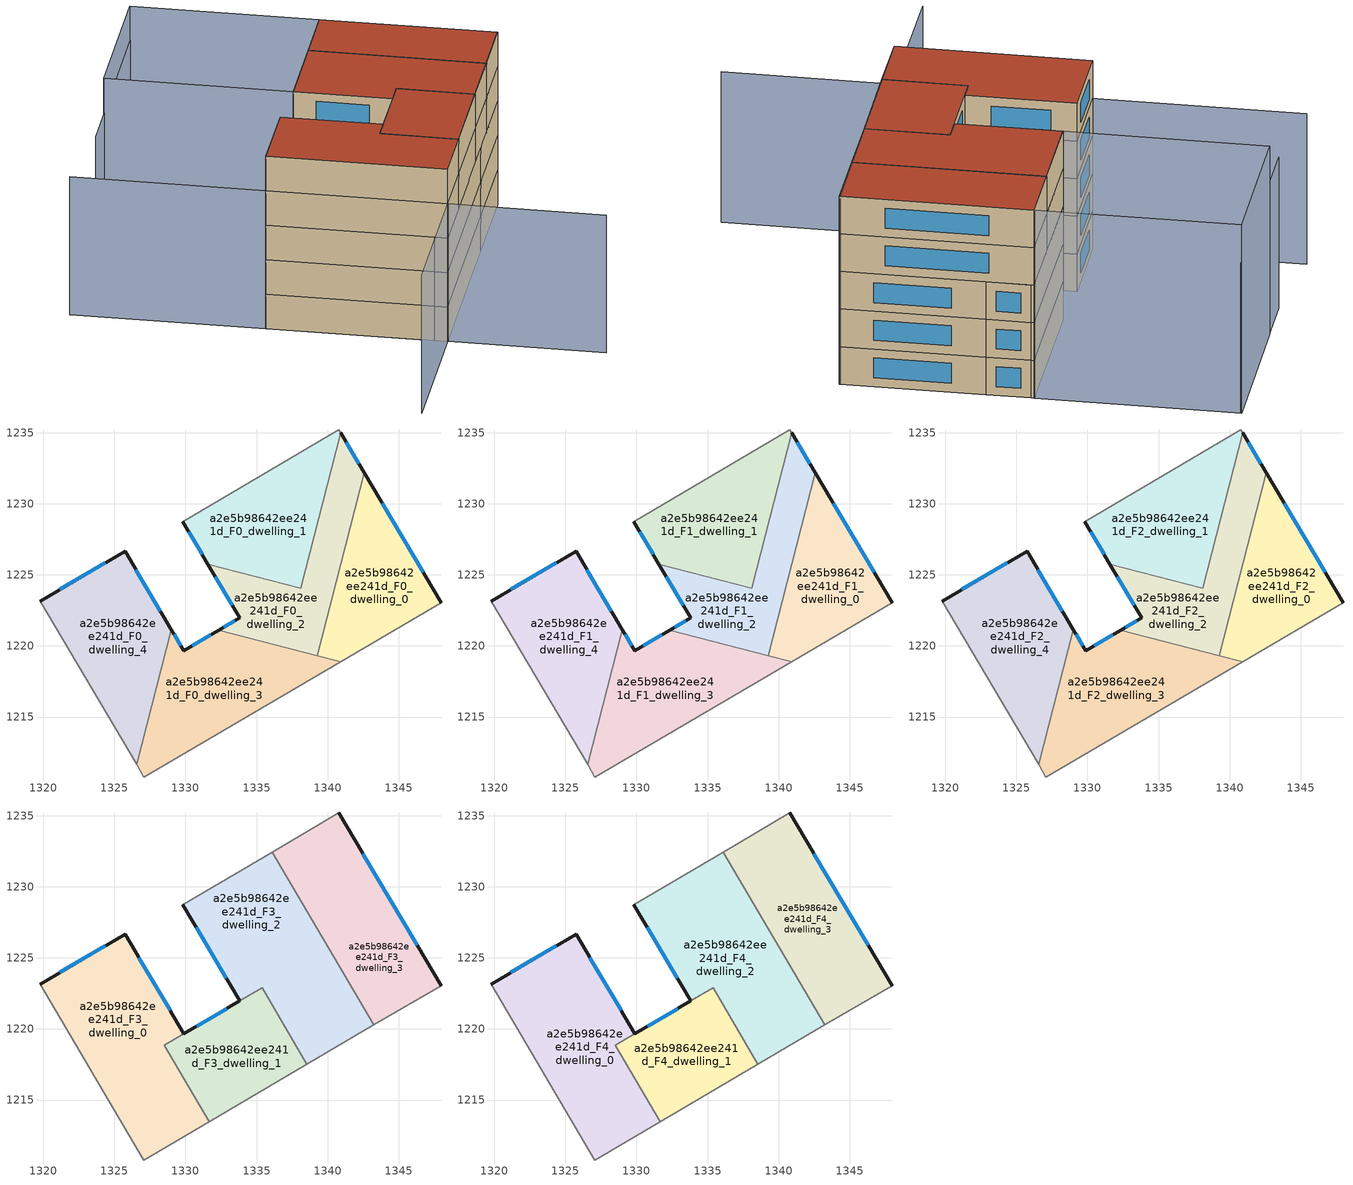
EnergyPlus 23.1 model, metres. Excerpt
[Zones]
a2e5b98642ee241d_F0_dwelling_0
 floor ground (EU_floor_Construction): 1342.59,1232.16 1347.97,1223.05 1340.91,1218.91 1339.27,1219.33 z0
 wall outside (EU_wall_Construction): 1347.97,1223.05 1342.59,1232.16 z0:3
 wall adiabatic (EU_wall_Construction): 1340.91,1218.91 1347.97,1223.05 z0:3
 wall to a2e5b98642ee241d_F0_dwelling_2 (EU_wall_Construction): 1342.59,1232.16 1339.27,1219.33 z0:3
 wall to a2e5b98642ee241d_F0_dwelling_3 (EU_wall_Construction): 1339.27,1219.33 1340.91,1218.91 z0:3
 window (EU_Window_Construction): 1346.71,1225.19 1343.85,1230.02 z0.7:2.3
a2e5b98642ee241d_F0_dwelling_1
 floor ground (EU_floor_Construction): 1340.8,1235.19 1340.92,1234.98 1338.1,1224.07 1331.59,1225.75 1329.82,1228.73 z0
 wall outside (EU_wall_Construction): 1329.82,1228.73 1331.59,1225.75 z0:3
 wall adiabatic (EU_wall_Construction): 1340.92,1234.98 1340.8,1235.19 1329.82,1228.73 z0:3
 wall to a2e5b98642ee241d_F0_dwelling_2 (EU_wall_Construction): 1331.59,1225.75 1338.1,1224.07 1340.92,1234.98 z0:3
 window (EU_Window_Construction): 1330.24,1228.03 1331.17,1226.45 z0.7:2.3
a2e5b98642ee241d_F0_dwelling_2
 floor ground (EU_floor_Construction): 1340.92,1234.98 1342.59,1232.16 1339.27,1219.33 1332.35,1221.11 1333.82,1221.97 1331.59,1225.75 1338.1,1224.07 z0
 wall outside (EU_wall_Construction): 1342.59,1232.16 1340.92,1234.98 / 1331.59,1225.75 1333.82,1221.97 1332.35,1221.11 z0:3
 wall to a2e5b98642ee241d_F0_dwelling_3 (EU_wall_Construction): 1332.35,1221.11 1339.27,1219.33 z0:3
 window (EU_Window_Construction): 1342.19,1232.83 1341.31,1234.32 / 1333.47,1221.77 1332.7,1221.31 / 1332.11,1224.86 1333.29,1222.86 z0.7:2.3
a2e5b98642ee241d_F0_dwelling_3
 floor ground (EU_floor_Construction): 1340.91,1218.91 1327.09,1210.79 1326.56,1211.67 1329.01,1221.16 1329.89,1219.67 1332.35,1221.11 z0
 wall outside (EU_wall_Construction): 1332.35,1221.11 1329.89,1219.67 1329.01,1221.16 z0:3
 wall adiabatic (EU_wall_Construction): 1326.56,1211.67 1327.09,1210.79 1340.91,1218.91 z0:3
 wall to a2e5b98642ee241d_F0_dwelling_4 (EU_wall_Construction): 1329.01,1221.16 1326.56,1211.67 z0:3
 window (EU_Window_Construction): 1329.69,1220.02 1329.22,1220.81 / 1331.78,1220.77 1330.47,1220.01 z0.7:2.3
a2e5b98642ee241d_F0_dwelling_4
 floor ground (EU_floor_Construction): 1325.76,1226.67 1329.01,1221.16 1326.56,1211.67 1319.78,1223.14 z0
 wall outside (EU_wall_Construction): 1329.01,1221.16 1325.76,1226.67 1319.78,1223.14 z0:3
 wall adiabatic (EU_wall_Construction): 1319.78,1223.14 1326.56,1211.67 z0:3
 window (EU_Window_Construction): 1328.25,1222.45 1326.52,1225.37 / 1324.35,1225.84 1321.18,1223.97 z0.7:2.3
a2e5b98642ee241d_F1_dwelling_0
 floor to a2e5b98642ee241d_F0_dwelling_0 (EU_floor_Construction): 1342.59,1232.16 1347.97,1223.05 1340.91,1218.91 1339.27,1219.33 z3
 wall outside (EU_wall_Construction): 1347.97,1223.05 1342.59,1232.16 z3:6
 wall adiabatic (EU_wall_Construction): 1340.91,1218.91 1347.97,1223.05 z3:6
 wall to a2e5b98642ee241d_F1_dwelling_2 (EU_wall_Construction): 1342.59,1232.16 1339.27,1219.33 z3:6
 wall to a2e5b98642ee241d_F1_dwelling_3 (EU_wall_Construction): 1339.27,1219.33 1340.91,1218.91 z3:6
 window (EU_Window_Construction): 1346.71,1225.19 1343.85,1230.02 z3.7:5.3
a2e5b98642ee241d_F1_dwelling_1
 floor to a2e5b98642ee241d_F0_dwelling_1 (EU_floor_Construction): 1340.8,1235.19 1340.92,1234.98 1338.1,1224.07 1331.59,1225.75 1329.82,1228.73 z3
 wall outside (EU_wall_Construction): 1329.82,1228.73 1331.59,1225.75 z3:6
 wall adiabatic (EU_wall_Construction): 1340.92,1234.98 1340.8,1235.19 1329.82,1228.73 z3:6
 wall to a2e5b98642ee241d_F1_dwelling_2 (EU_wall_Construction): 1331.59,1225.75 1338.1,1224.07 1340.92,1234.98 z3:6
 window (EU_Window_Construction): 1330.24,1228.03 1331.17,1226.45 z3.7:5.3
a2e5b98642ee241d_F1_dwelling_2
 floor to a2e5b98642ee241d_F0_dwelling_2 (EU_floor_Construction): 1340.92,1234.98 1342.59,1232.16 1339.27,1219.33 1332.35,1221.11 1333.82,1221.97 1331.59,1225.75 1338.1,1224.07 z3
 wall outside (EU_wall_Construction): 1342.59,1232.16 1340.92,1234.98 / 1331.59,1225.75 1333.82,1221.97 1332.35,1221.11 z3:6
 wall to a2e5b98642ee241d_F1_dwelling_3 (EU_wall_Construction): 1332.35,1221.11 1339.27,1219.33 z3:6
 window (EU_Window_Construction): 1342.19,1232.83 1341.31,1234.32 / 1333.47,1221.77 1332.7,1221.31 / 1332.11,1224.86 1333.29,1222.86 z3.7:5.3
a2e5b98642ee241d_F1_dwelling_3
 floor to a2e5b98642ee241d_F0_dwelling_3 (EU_floor_Construction): 1340.91,1218.91 1327.09,1210.79 1326.56,1211.67 1329.01,1221.16 1329.89,1219.67 1332.35,1221.11 z3
 wall outside (EU_wall_Construction): 1332.35,1221.11 1329.89,1219.67 1329.01,1221.16 z3:6
 wall adiabatic (EU_wall_Construction): 1326.56,1211.67 1327.09,1210.79 1340.91,1218.91 z3:6
 wall to a2e5b98642ee241d_F1_dwelling_4 (EU_wall_Construction): 1329.01,1221.16 1326.56,1211.67 z3:6
 window (EU_Window_Construction): 1329.69,1220.02 1329.22,1220.81 / 1331.78,1220.77 1330.47,1220.01 z3.7:5.3
a2e5b98642ee241d_F1_dwelling_4
 floor to a2e5b98642ee241d_F0_dwelling_4 (EU_floor_Construction): 1325.76,1226.67 1329.01,1221.16 1326.56,1211.67 1319.78,1223.14 z3
 wall outside (EU_wall_Construction): 1329.01,1221.16 1325.76,1226.67 1319.78,1223.14 z3:6
 wall adiabatic (EU_wall_Construction): 1319.78,1223.14 1326.56,1211.67 z3:6
 window (EU_Window_Construction): 1328.25,1222.45 1326.52,1225.37 / 1324.35,1225.84 1321.18,1223.97 z3.7:5.3
a2e5b98642ee241d_F2_dwelling_0
 floor to a2e5b98642ee241d_F1_dwelling_0 (EU_floor_Construction): 1342.59,1232.16 1347.97,1223.05 1340.91,1218.91 1339.27,1219.33 z6
 wall outside (EU_wall_Construction): 1347.97,1223.05 1342.59,1232.16 z6:9
 wall adiabatic (EU_wall_Construction): 1340.91,1218.91 1347.97,1223.05 z6:9
 wall to a2e5b98642ee241d_F2_dwelling_2 (EU_wall_Construction): 1342.59,1232.16 1339.27,1219.33 z6:9
 wall to a2e5b98642ee241d_F2_dwelling_3 (EU_wall_Construction): 1339.27,1219.33 1340.91,1218.91 z6:9
 window (EU_Window_Construction): 1346.71,1225.19 1343.85,1230.02 z6.7:8.3
a2e5b98642ee241d_F2_dwelling_1
 floor to a2e5b98642ee241d_F1_dwelling_1 (EU_floor_Construction): 1340.8,1235.19 1340.92,1234.98 1338.1,1224.07 1331.59,1225.75 1329.82,1228.73 z6
 wall outside (EU_wall_Construction): 1329.82,1228.73 1331.59,1225.75 z6:9
 wall adiabatic (EU_wall_Construction): 1340.92,1234.98 1340.8,1235.19 1329.82,1228.73 z6:9
 wall to a2e5b98642ee241d_F2_dwelling_2 (EU_wall_Construction): 1331.59,1225.75 1338.1,1224.07 1340.92,1234.98 z6:9
 window (EU_Window_Construction): 1330.24,1228.03 1331.17,1226.45 z6.7:8.3
a2e5b98642ee241d_F2_dwelling_2
 floor to a2e5b98642ee241d_F1_dwelling_2 (EU_floor_Construction): 1340.92,1234.98 1342.59,1232.16 1339.27,1219.33 1332.35,1221.11 1333.82,1221.97 1331.59,1225.75 1338.1,1224.07 z6
 wall outside (EU_wall_Construction): 1342.59,1232.16 1340.92,1234.98 / 1331.59,1225.75 1333.82,1221.97 1332.35,1221.11 z6:9
 wall to a2e5b98642ee241d_F2_dwelling_3 (EU_wall_Construction): 1332.35,1221.11 1339.27,1219.33 z6:9
 window (EU_Window_Construction): 1342.19,1232.83 1341.31,1234.32 / 1333.47,1221.77 1332.7,1221.31 / 1332.11,1224.86 1333.29,1222.86 z6.7:8.3
a2e5b98642ee241d_F2_dwelling_3
 floor to a2e5b98642ee241d_F1_dwelling_3 (EU_floor_Construction): 1340.91,1218.91 1327.09,1210.79 1326.56,1211.67 1329.01,1221.16 1329.89,1219.67 1332.35,1221.11 z6
 wall outside (EU_wall_Construction): 1332.35,1221.11 1329.89,1219.67 1329.01,1221.16 z6:9
 wall adiabatic (EU_wall_Construction): 1326.56,1211.67 1327.09,1210.79 1340.91,1218.91 z6:9
 wall to a2e5b98642ee241d_F2_dwelling_4 (EU_wall_Construction): 1329.01,1221.16 1326.56,1211.67 z6:9
 window (EU_Window_Construction): 1329.69,1220.02 1329.22,1220.81 / 1331.78,1220.77 1330.47,1220.01 z6.7:8.3
a2e5b98642ee241d_F2_dwelling_4
 floor to a2e5b98642ee241d_F1_dwelling_4 (EU_floor_Construction): 1325.76,1226.67 1329.01,1221.16 1326.56,1211.67 1319.78,1223.14 z6
 wall outside (EU_wall_Construction): 1329.01,1221.16 1325.76,1226.67 1319.78,1223.14 z6:9
 wall adiabatic (EU_wall_Construction): 1319.78,1223.14 1326.56,1211.67 z6:9
 window (EU_Window_Construction): 1328.25,1222.45 1326.52,1225.37 / 1324.35,1225.84 1321.18,1223.97 z6.7:8.3
a2e5b98642ee241d_F3_dwelling_0
 floor to a2e5b98642ee241d_F2_dwelling_4 (EU_floor_Construction): 1325.76,1226.67 1329.01,1221.16 1326.56,1211.67 1319.78,1223.14 z9
 floor to a2e5b98642ee241d_F2_dwelling_3 (EU_floor_Construction): 1329.89,1219.67 1328.52,1218.86 1331.68,1213.49 1327.09,1210.79 1326.56,1211.67 1329.01,1221.16 z9
 wall outside (EU_wall_Construction): 1329.89,1219.67 1325.76,1226.67 1319.78,1223.14 z9:12
 wall to a2e5b98642ee241d_F3_dwelling_1 (EU_wall_Construction): 1331.68,1213.49 1328.52,1218.86 1329.89,1219.67 z9:12
 wall adiabatic (EU_wall_Construction): 1319.78,1223.14 1327.09,1210.79 1331.68,1213.49 z9:12
 window (EU_Window_Construction): 1328.92,1221.31 1326.73,1225.02 / 1324.35,1225.84 1321.18,1223.97 z9.7:11.3
a2e5b98642ee241d_F3_dwelling_1
 floor to a2e5b98642ee241d_F2_dwelling_3 (EU_floor_Construction): 1337.17,1219.87 1338.55,1217.52 1331.68,1213.49 1328.52,1218.86 1332.35,1221.11 z9
 floor to a2e5b98642ee241d_F2_dwelling_2 (EU_floor_Construction): 1335.39,1222.89 1337.16,1219.87 1332.35,1221.11 1333.81,1221.97 z9
 wall outside (EU_wall_Construction): 1333.81,1221.97 1329.89,1219.67 z9:12
 wall adiabatic (EU_wall_Construction): 1331.68,1213.49 1338.55,1217.52 z9:12
 wall to a2e5b98642ee241d_F3_dwelling_2 (EU_wall_Construction): 1338.55,1217.52 1335.39,1222.89 1333.82,1221.97 z9:12
 window (EU_Window_Construction): 1332.89,1221.43 1330.81,1220.21 z9.7:11.3
a2e5b98642ee241d_F3_dwelling_2
 floor to a2e5b98642ee241d_F2_dwelling_1 (EU_floor_Construction): 1336.11,1232.43 1338.99,1227.53 1338.1,1224.07 1331.59,1225.75 1329.82,1228.73 z9
 floor to a2e5b98642ee241d_F2_dwelling_2 (EU_floor_Construction): 1338.99,1227.53 1340.66,1224.69 1339.27,1219.33 1337.16,1219.87 1335.39,1222.9 1333.82,1221.97 1331.59,1225.75 1338.1,1224.07 z9
 floor to a2e5b98642ee241d_F2_dwelling_0 (EU_floor_Construction): 1340.66,1224.69 1343.25,1220.28 1340.91,1218.91 1339.27,1219.33 z9
 floor to a2e5b98642ee241d_F2_dwelling_3 (EU_floor_Construction): 1340.91,1218.91 1338.55,1217.52 1337.17,1219.87 z9
 wall outside (EU_wall_Construction): 1329.82,1228.73 1333.82,1221.97 z9:12
 wall adiabatic (EU_wall_Construction): 1336.11,1232.43 1329.82,1228.73 / 1338.55,1217.52 1343.25,1220.28 z9:12
 wall to a2e5b98642ee241d_F3_dwelling_3 (EU_wall_Construction): 1343.25,1220.28 1336.11,1232.43 z9:12
 window (EU_Window_Construction): 1330.76,1227.14 1332.88,1223.56 z9.7:11.3
a2e5b98642ee241d_F3_dwelling_3
 floor to a2e5b98642ee241d_F2_dwelling_0 (EU_floor_Construction): 1342.59,1232.16 1347.97,1223.05 1343.25,1220.28 1340.66,1224.69 z9
 floor to a2e5b98642ee241d_F2_dwelling_1 (EU_floor_Construction): 1340.8,1235.19 1340.92,1234.98 1338.99,1227.53 1336.11,1232.43 z9
 floor to a2e5b98642ee241d_F2_dwelling_2 (EU_floor_Construction): 1340.92,1234.98 1342.59,1232.16 1340.66,1224.69 1338.99,1227.53 z9
 wall outside (EU_wall_Construction): 1347.97,1223.05 1340.8,1235.19 z9:12
 wall adiabatic (EU_wall_Construction): 1340.8,1235.19 1336.11,1232.43 / 1343.25,1220.28 1347.97,1223.05 z9:12
 window (EU_Window_Construction): 1346.29,1225.9 1342.48,1232.34 z9.7:11.3
a2e5b98642ee241d_F4_dwelling_0
 floor to a2e5b98642ee241d_F3_dwelling_0 (EU_floor_Construction): 1325.76,1226.67 1329.89,1219.67 1328.52,1218.86 1331.68,1213.49 1327.09,1210.79 1319.78,1223.14 z12
 wall outside (EU_wall_Construction): 1329.89,1219.67 1325.76,1226.67 1319.78,1223.14 z12:15
 wall to a2e5b98642ee241d_F4_dwelling_1 (EU_wall_Construction): 1331.68,1213.49 1328.52,1218.86 1329.89,1219.67 z12:15
 wall adiabatic (EU_wall_Construction): 1319.78,1223.14 1327.09,1210.79 1331.68,1213.49 z12:15
 window (EU_Window_Construction): 1328.92,1221.31 1326.73,1225.02 / 1324.35,1225.84 1321.18,1223.97 z12.7:14.3
 roof outside (EU_roof_Construction): 1331.68,1213.49 1328.52,1218.86 1329.89,1219.67 1325.76,1226.67 1319.78,1223.14 1327.09,1210.79 z15
a2e5b98642ee241d_F4_dwelling_1
 floor to a2e5b98642ee241d_F3_dwelling_1 (EU_floor_Construction): 1335.39,1222.89 1338.55,1217.52 1331.68,1213.49 1328.52,1218.86 1333.82,1221.97 z12
 wall outside (EU_wall_Construction): 1333.81,1221.97 1329.89,1219.67 z12:15
 wall adiabatic (EU_wall_Construction): 1331.68,1213.49 1338.55,1217.52 z12:15
 wall to a2e5b98642ee241d_F4_dwelling_2 (EU_wall_Construction): 1338.55,1217.52 1335.39,1222.89 1333.82,1221.97 z12:15
 window (EU_Window_Construction): 1332.89,1221.43 1330.81,1220.21 z12.7:14.3
 roof outside (EU_roof_Construction): 1338.55,1217.52 1335.39,1222.89 1333.82,1221.97 1328.52,1218.86 1331.68,1213.49 z15
a2e5b98642ee241d_F4_dwelling_2
 floor to a2e5b98642ee241d_F3_dwelling_2 (EU_floor_Construction): 1336.11,1232.43 1343.25,1220.28 1338.55,1217.52 1335.39,1222.9 1333.82,1221.97 1329.82,1228.73 z12
 wall outside (EU_wall_Construction): 1329.82,1228.73 1333.82,1221.97 z12:15
 wall adiabatic (EU_wall_Construction): 1336.11,1232.43 1329.82,1228.73 / 1338.55,1217.52 1343.25,1220.28 z12:15
 wall to a2e5b98642ee241d_F4_dwelling_3 (EU_wall_Construction): 1343.25,1220.28 1336.11,1232.43 z12:15
 window (EU_Window_Construction): 1330.76,1227.14 1332.88,1223.56 z12.7:14.3
 roof outside (EU_roof_Construction): 1343.25,1220.28 1336.11,1232.43 1329.82,1228.73 1333.82,1221.97 1335.39,1222.9 1338.55,1217.52 z15
a2e5b98642ee241d_F4_dwelling_3
 floor to a2e5b98642ee241d_F3_dwelling_3 (EU_floor_Construction): 1340.8,1235.19 1347.97,1223.05 1343.25,1220.28 1336.11,1232.43 z12
 wall outside (EU_wall_Construction): 1347.97,1223.05 1340.8,1235.19 z12:15
 wall adiabatic (EU_wall_Construction): 1340.8,1235.19 1336.11,1232.43 / 1343.25,1220.28 1347.97,1223.05 z12:15
 window (EU_Window_Construction): 1346.29,1225.9 1342.48,1232.34 z12.7:14.3
 roof outside (EU_roof_Construction): 1347.97,1223.05 1340.8,1235.19 1336.11,1232.43 1343.25,1220.28 z15
shading: 1316.2,1204.39 1327.11,1210.8 / 1327.11,1210.8 1333.44,1200.03 / 1311.9,1236.46 1327.09,1210.79 / 1333.21,1248.03 1318.59,1239.39 z0:12; 1327.09,1210.79 1347.95,1223.12 / 1333.18,1248.07 1340.8,1235.19 / 1340.8,1235.19 1329.84,1228.71 / 1329.84,1228.71 1322.22,1241.59 / 1322.22,1241.59 1333.18,1248.07 z0:15
[Building]
EU S2 Campaign: North Axis=0; Terrain=City; Solar Distribution=FullExterior
[Site:Location]
Budapest.Ferenc.Liszt.Intl.AP: Latitude=47.437; Longitude=19.256; Time Zone=1; Elevation=185
[SizingPeriod:WeatherFileDays]
AnnualSizingPeriod: Begin Month=1; Begin Day of Month=1; End Month=12; End Day of Month=31; Day of Week for Start Day=Monday; Use Weather File Daylight Saving Period=No; Use Weather File Rain and Snow Indicators=No
[MATERIAL]
EU_InternalMass_Material: Roughness=MediumRough; Thickness=0.1; Conductivity=1; Density=1800; Specific Heat=900; Thermal Absorptance=0.9; Solar Absorptance=0.7; Visible Absorptance=0.7
[MATERIAL:NOMASS] Roughness=MediumRough; Thermal Absorptance=0.9; Solar Absorptance=0.7; Visible Absorptance=0.7
Name | Thermal Resistance
EU_wall_NoMass | 0.832559
EU_roof_NoMass | 1.39638
EU_floor_NoMass | 0.872794
[WINDOWMATERIAL:SIMPLEGLAZINGSYSTEM]
EU_Window_SimpleGlazing: UFactor=2.79869; Solar Heat Gain Coefficient=0.75; Visible Transmittance=0.75
[CONSTRUCTION]
EU_wall_Construction: EU_wall_NoMass
EU_roof_Construction: EU_roof_NoMass
EU_floor_Construction: EU_floor_NoMass
EU_Window_Construction: EU_Window_SimpleGlazing
EU_InternalMass_Construction: EU_InternalMass_Material
[ZONE] Type=1; Multiplier=1; Ceiling Height=autocalculate; Floor Area=autocalculate; Part of Total Floor Area=Yes
Name | Volume
a2e5b98642ee241d_F0_dwelling_0; a2e5b98642ee241d_F1_dwelling_0; a2e5b98642ee241d_F2_dwelling_0 | 163.602
a2e5b98642ee241d_F3_dwelling_0; a2e5b98642ee241d_F4_dwelling_0 | 269.047
a2e5b98642ee241d_F0_dwelling_1; a2e5b98642ee241d_F1_dwelling_1; a2e5b98642ee241d_F2_dwelling_1 | 184.491
a2e5b98642ee241d_F3_dwelling_1 | 148.966
a2e5b98642ee241d_F4_dwelling_1 | 148.974
a2e5b98642ee241d_F0_dwelling_2; a2e5b98642ee241d_F1_dwelling_2; a2e5b98642ee241d_F2_dwelling_2 | 163.609
a2e5b98642ee241d_F3_dwelling_2; a2e5b98642ee241d_F4_dwelling_2 | 273.776
a2e5b98642ee241d_F0_dwelling_3; a2e5b98642ee241d_F1_dwelling_3; a2e5b98642ee241d_F2_dwelling_3 | 205.363
a2e5b98642ee241d_F3_dwelling_3; a2e5b98642ee241d_F4_dwelling_3 | 230.604
a2e5b98642ee241d_F0_dwelling_4; a2e5b98642ee241d_F1_dwelling_4; a2e5b98642ee241d_F2_dwelling_4 | 205.358
[INTERNALMASS] Construction=EU_InternalMass_Construction
Name | Zone or ZoneList | Surface Area
a2e5b98642ee241d_F0_dwelling_0_EU_InternalMass | a2e5b98642ee241d_F0_dwelling_0 | 54.535
a2e5b98642ee241d_F0_dwelling_1_EU_InternalMass | a2e5b98642ee241d_F0_dwelling_1 | 61.4963
a2e5b98642ee241d_F0_dwelling_2_EU_InternalMass | a2e5b98642ee241d_F0_dwelling_2 | 54.5366
a2e5b98642ee241d_F0_dwelling_3_EU_InternalMass | a2e5b98642ee241d_F0_dwelling_3 | 68.4507
a2e5b98642ee241d_F0_dwelling_4_EU_InternalMass | a2e5b98642ee241d_F0_dwelling_4 | 68.4553
a2e5b98642ee241d_F1_dwelling_0_EU_InternalMass | a2e5b98642ee241d_F1_dwelling_0 | 54.535
a2e5b98642ee241d_F1_dwelling_1_EU_InternalMass | a2e5b98642ee241d_F1_dwelling_1 | 61.4963
a2e5b98642ee241d_F1_dwelling_2_EU_InternalMass | a2e5b98642ee241d_F1_dwelling_2 | 54.5366
a2e5b98642ee241d_F1_dwelling_3_EU_InternalMass | a2e5b98642ee241d_F1_dwelling_3 | 68.4507
a2e5b98642ee241d_F1_dwelling_4_EU_InternalMass | a2e5b98642ee241d_F1_dwelling_4 | 68.4553
a2e5b98642ee241d_F2_dwelling_0_EU_InternalMass | a2e5b98642ee241d_F2_dwelling_0 | 54.535
a2e5b98642ee241d_F2_dwelling_1_EU_InternalMass | a2e5b98642ee241d_F2_dwelling_1 | 61.4963
a2e5b98642ee241d_F2_dwelling_2_EU_InternalMass | a2e5b98642ee241d_F2_dwelling_2 | 54.5366
a2e5b98642ee241d_F2_dwelling_3_EU_InternalMass | a2e5b98642ee241d_F2_dwelling_3 | 68.4507
a2e5b98642ee241d_F2_dwelling_4_EU_InternalMass | a2e5b98642ee241d_F2_dwelling_4 | 68.4553
a2e5b98642ee241d_F3_dwelling_0_EU_InternalMass | a2e5b98642ee241d_F3_dwelling_0 | 89.6829
a2e5b98642ee241d_F3_dwelling_1_EU_InternalMass | a2e5b98642ee241d_F3_dwelling_1 | 49.6598
a2e5b98642ee241d_F3_dwelling_2_EU_InternalMass | a2e5b98642ee241d_F3_dwelling_2 | 91.2598
a2e5b98642ee241d_F3_dwelling_3_EU_InternalMass | a2e5b98642ee241d_F3_dwelling_3 | 76.8681
a2e5b98642ee241d_F4_dwelling_0_EU_InternalMass | a2e5b98642ee241d_F4_dwelling_0 | 89.6829
a2e5b98642ee241d_F4_dwelling_1_EU_InternalMass | a2e5b98642ee241d_F4_dwelling_1 | 49.6598
a2e5b98642ee241d_F4_dwelling_2_EU_InternalMass | a2e5b98642ee241d_F4_dwelling_2 | 91.2598
a2e5b98642ee241d_F4_dwelling_3_EU_InternalMass | a2e5b98642ee241d_F4_dwelling_3 | 76.8681
[OTHEREQUIPMENT] Fuel Type=Electricity; Design Level Calculation Method=Watts/Area; Power per Zone Floor Area=1; Fraction Latent=0; Fraction Radiant=0; Fraction Lost=0; Carbon Dioxide Generation Rate=0; EndUse Subcategory=EU_Step8_InternalGains
Name | Zone or ZoneList or Space or SpaceList | Schedule
EU_Step8_InternalGain_a2e5b98642ee241d_F0_dwelling_0_f000 | a2e5b98642ee241d_F0_dwelling_0 | EU_Step8_GainSchedule_a2e5b98642ee241d_F0_dwelling_0_f000
EU_Step8_InternalGain_a2e5b98642ee241d_F0_dwelling_1_f000 | a2e5b98642ee241d_F0_dwelling_1 | EU_Step8_GainSchedule_a2e5b98642ee241d_F0_dwelling_1_f000
EU_Step8_InternalGain_a2e5b98642ee241d_F0_dwelling_2_f000 | a2e5b98642ee241d_F0_dwelling_2 | EU_Step8_GainSchedule_a2e5b98642ee241d_F0_dwelling_2_f000
EU_Step8_InternalGain_a2e5b98642ee241d_F0_dwelling_3_f000 | a2e5b98642ee241d_F0_dwelling_3 | EU_Step8_GainSchedule_a2e5b98642ee241d_F0_dwelling_3_f000
EU_Step8_InternalGain_a2e5b98642ee241d_F0_dwelling_4_f000 | a2e5b98642ee241d_F0_dwelling_4 | EU_Step8_GainSchedule_a2e5b98642ee241d_F0_dwelling_4_f000
EU_Step8_InternalGain_a2e5b98642ee241d_F1_dwelling_0_f000 | a2e5b98642ee241d_F1_dwelling_0 | EU_Step8_GainSchedule_a2e5b98642ee241d_F1_dwelling_0_f000
EU_Step8_InternalGain_a2e5b98642ee241d_F1_dwelling_1_f000 | a2e5b98642ee241d_F1_dwelling_1 | EU_Step8_GainSchedule_a2e5b98642ee241d_F1_dwelling_1_f000
EU_Step8_InternalGain_a2e5b98642ee241d_F1_dwelling_2_f000 | a2e5b98642ee241d_F1_dwelling_2 | EU_Step8_GainSchedule_a2e5b98642ee241d_F1_dwelling_2_f000
EU_Step8_InternalGain_a2e5b98642ee241d_F1_dwelling_3_f000 | a2e5b98642ee241d_F1_dwelling_3 | EU_Step8_GainSchedule_a2e5b98642ee241d_F1_dwelling_3_f000
EU_Step8_InternalGain_a2e5b98642ee241d_F1_dwelling_4_f000 | a2e5b98642ee241d_F1_dwelling_4 | EU_Step8_GainSchedule_a2e5b98642ee241d_F1_dwelling_4_f000
EU_Step8_InternalGain_a2e5b98642ee241d_F2_dwelling_0_f000 | a2e5b98642ee241d_F2_dwelling_0 | EU_Step8_GainSchedule_a2e5b98642ee241d_F2_dwelling_0_f000
EU_Step8_InternalGain_a2e5b98642ee241d_F2_dwelling_1_f000 | a2e5b98642ee241d_F2_dwelling_1 | EU_Step8_GainSchedule_a2e5b98642ee241d_F2_dwelling_1_f000
EU_Step8_InternalGain_a2e5b98642ee241d_F2_dwelling_2_f000 | a2e5b98642ee241d_F2_dwelling_2 | EU_Step8_GainSchedule_a2e5b98642ee241d_F2_dwelling_2_f000
EU_Step8_InternalGain_a2e5b98642ee241d_F2_dwelling_3_f000 | a2e5b98642ee241d_F2_dwelling_3 | EU_Step8_GainSchedule_a2e5b98642ee241d_F2_dwelling_3_f000
EU_Step8_InternalGain_a2e5b98642ee241d_F2_dwelling_4_f000 | a2e5b98642ee241d_F2_dwelling_4 | EU_Step8_GainSchedule_a2e5b98642ee241d_F2_dwelling_4_f000
EU_Step8_InternalGain_a2e5b98642ee241d_F3_dwelling_0_f000 | a2e5b98642ee241d_F3_dwelling_0 | EU_Step8_GainSchedule_a2e5b98642ee241d_F3_dwelling_0_f000
EU_Step8_InternalGain_a2e5b98642ee241d_F3_dwelling_1_f000 | a2e5b98642ee241d_F3_dwelling_1 | EU_Step8_GainSchedule_a2e5b98642ee241d_F3_dwelling_1_f000
EU_Step8_InternalGain_a2e5b98642ee241d_F3_dwelling_2_f000 | a2e5b98642ee241d_F3_dwelling_2 | EU_Step8_GainSchedule_a2e5b98642ee241d_F3_dwelling_2_f000
EU_Step8_InternalGain_a2e5b98642ee241d_F3_dwelling_3_f000 | a2e5b98642ee241d_F3_dwelling_3 | EU_Step8_GainSchedule_a2e5b98642ee241d_F3_dwelling_3_f000
EU_Step8_InternalGain_a2e5b98642ee241d_F4_dwelling_0_f000 | a2e5b98642ee241d_F4_dwelling_0 | EU_Step8_GainSchedule_a2e5b98642ee241d_F4_dwelling_0_f000
EU_Step8_InternalGain_a2e5b98642ee241d_F4_dwelling_1_f000 | a2e5b98642ee241d_F4_dwelling_1 | EU_Step8_GainSchedule_a2e5b98642ee241d_F4_dwelling_1_f000
EU_Step8_InternalGain_a2e5b98642ee241d_F4_dwelling_2_f000 | a2e5b98642ee241d_F4_dwelling_2 | EU_Step8_GainSchedule_a2e5b98642ee241d_F4_dwelling_2_f000
EU_Step8_InternalGain_a2e5b98642ee241d_F4_dwelling_3_f000 | a2e5b98642ee241d_F4_dwelling_3 | EU_Step8_GainSchedule_a2e5b98642ee241d_F4_dwelling_3_f000
[ZONEVENTILATION:DESIGNFLOWRATE] Schedule=EU_AlwaysOn; Design Flow Rate Calculation Method=AirChanges/Hour; Air Changes per Hour=0.475469; Ventilation Type=Natural; Fan Pressure Rise=0; Fan Total Efficiency=1; Constant Term Coefficient=1; Temperature Term Coefficient=0; Velocity Term Coefficient=0; Velocity Squared Term Coefficient=0; Minimum Indoor Temperature=-100; Maximum Indoor Temperature=100; Delta Temperature=-100; Minimum Outdoor Temperature=-100; Maximum Outdoor Temperature=100; Maximum Wind Speed=40
Name | Zone or ZoneList or Space or SpaceList
EU_ConstantAir_a2e5b98642ee241d_F0_dwelling_0 | a2e5b98642ee241d_F0_dwelling_0
EU_ConstantAir_a2e5b98642ee241d_F0_dwelling_1 | a2e5b98642ee241d_F0_dwelling_1
EU_ConstantAir_a2e5b98642ee241d_F0_dwelling_2 | a2e5b98642ee241d_F0_dwelling_2
EU_ConstantAir_a2e5b98642ee241d_F0_dwelling_3 | a2e5b98642ee241d_F0_dwelling_3
EU_ConstantAir_a2e5b98642ee241d_F0_dwelling_4 | a2e5b98642ee241d_F0_dwelling_4
EU_ConstantAir_a2e5b98642ee241d_F1_dwelling_0 | a2e5b98642ee241d_F1_dwelling_0
EU_ConstantAir_a2e5b98642ee241d_F1_dwelling_1 | a2e5b98642ee241d_F1_dwelling_1
EU_ConstantAir_a2e5b98642ee241d_F1_dwelling_2 | a2e5b98642ee241d_F1_dwelling_2
EU_ConstantAir_a2e5b98642ee241d_F1_dwelling_3 | a2e5b98642ee241d_F1_dwelling_3
EU_ConstantAir_a2e5b98642ee241d_F1_dwelling_4 | a2e5b98642ee241d_F1_dwelling_4
EU_ConstantAir_a2e5b98642ee241d_F2_dwelling_0 | a2e5b98642ee241d_F2_dwelling_0
EU_ConstantAir_a2e5b98642ee241d_F2_dwelling_1 | a2e5b98642ee241d_F2_dwelling_1
EU_ConstantAir_a2e5b98642ee241d_F2_dwelling_2 | a2e5b98642ee241d_F2_dwelling_2
EU_ConstantAir_a2e5b98642ee241d_F2_dwelling_3 | a2e5b98642ee241d_F2_dwelling_3
EU_ConstantAir_a2e5b98642ee241d_F2_dwelling_4 | a2e5b98642ee241d_F2_dwelling_4
EU_ConstantAir_a2e5b98642ee241d_F3_dwelling_0 | a2e5b98642ee241d_F3_dwelling_0
EU_ConstantAir_a2e5b98642ee241d_F3_dwelling_1 | a2e5b98642ee241d_F3_dwelling_1
EU_ConstantAir_a2e5b98642ee241d_F3_dwelling_2 | a2e5b98642ee241d_F3_dwelling_2
EU_ConstantAir_a2e5b98642ee241d_F3_dwelling_3 | a2e5b98642ee241d_F3_dwelling_3
EU_ConstantAir_a2e5b98642ee241d_F4_dwelling_0 | a2e5b98642ee241d_F4_dwelling_0
EU_ConstantAir_a2e5b98642ee241d_F4_dwelling_1 | a2e5b98642ee241d_F4_dwelling_1
EU_ConstantAir_a2e5b98642ee241d_F4_dwelling_2 | a2e5b98642ee241d_F4_dwelling_2
EU_ConstantAir_a2e5b98642ee241d_F4_dwelling_3 | a2e5b98642ee241d_F4_dwelling_3
[HVACTEMPLATE:THERMOSTAT] Constant Heating Setpoint=20; Constant Cooling Setpoint=50
EU_HeatOnly_a2e5b98642ee241d_F0_dwelling_0; EU_HeatOnly_a2e5b98642ee241d_F0_dwelling_1; EU_HeatOnly_a2e5b98642ee241d_F0_dwelling_2; EU_HeatOnly_a2e5b98642ee241d_F0_dwelling_3; EU_HeatOnly_a2e5b98642ee241d_F0_dwelling_4; EU_HeatOnly_a2e5b98642ee241d_F1_dwelling_0; EU_HeatOnly_a2e5b98642ee241d_F1_dwelling_1; EU_HeatOnly_a2e5b98642ee241d_F1_dwelling_2; EU_HeatOnly_a2e5b98642ee241d_F1_dwelling_3; EU_HeatOnly_a2e5b98642ee241d_F1_dwelling_4; EU_HeatOnly_a2e5b98642ee241d_F2_dwelling_0; EU_HeatOnly_a2e5b98642ee241d_F2_dwelling_1; EU_HeatOnly_a2e5b98642ee241d_F2_dwelling_2; EU_HeatOnly_a2e5b98642ee241d_F2_dwelling_3; EU_HeatOnly_a2e5b98642ee241d_F2_dwelling_4; EU_HeatOnly_a2e5b98642ee241d_F3_dwelling_0; EU_HeatOnly_a2e5b98642ee241d_F3_dwelling_1; EU_HeatOnly_a2e5b98642ee241d_F3_dwelling_2; EU_HeatOnly_a2e5b98642ee241d_F3_dwelling_3; EU_HeatOnly_a2e5b98642ee241d_F4_dwelling_0; EU_HeatOnly_a2e5b98642ee241d_F4_dwelling_1; EU_HeatOnly_a2e5b98642ee241d_F4_dwelling_2; EU_HeatOnly_a2e5b98642ee241d_F4_dwelling_3
[HVACTEMPLATE:ZONE:IDEALLOADSAIRSYSTEM] System Availability Schedule=EU_AlwaysOn; Maximum Heating Supply Air Temperature=50; Minimum Cooling Supply Air Temperature=13; Maximum Heating Supply Air Humidity Ratio=0.0156; Minimum Cooling Supply Air Humidity Ratio=0.0077; Heating Limit=NoLimit; Cooling Limit=NoLimit; Heating Availability Schedule=EU_AlwaysOn; Cooling Availability Schedule=EU_CoolingOff; Dehumidification Control Type=ConstantSensibleHeatRatio; Cooling Sensible Heat Ratio=0.7; Dehumidification Setpoint=60; Humidification Control Type=None; Humidification Setpoint=30; Outdoor Air Method=None; Outdoor Air Flow Rate per Person=0.00944; Outdoor Air Flow Rate per Zone Floor Area=0; Outdoor Air Flow Rate per Zone=0; Demand Controlled Ventilation Type=None; Outdoor Air Economizer Type=NoEconomizer; Heat Recovery Type=None; Sensible Heat Recovery Effectiveness=0.7; Latent Heat Recovery Effectiveness=0.65
Name | Template Thermostat
a2e5b98642ee241d_F0_dwelling_0 | EU_HeatOnly_a2e5b98642ee241d_F0_dwelling_0
a2e5b98642ee241d_F0_dwelling_1 | EU_HeatOnly_a2e5b98642ee241d_F0_dwelling_1
a2e5b98642ee241d_F0_dwelling_2 | EU_HeatOnly_a2e5b98642ee241d_F0_dwelling_2
a2e5b98642ee241d_F0_dwelling_3 | EU_HeatOnly_a2e5b98642ee241d_F0_dwelling_3
a2e5b98642ee241d_F0_dwelling_4 | EU_HeatOnly_a2e5b98642ee241d_F0_dwelling_4
a2e5b98642ee241d_F1_dwelling_0 | EU_HeatOnly_a2e5b98642ee241d_F1_dwelling_0
a2e5b98642ee241d_F1_dwelling_1 | EU_HeatOnly_a2e5b98642ee241d_F1_dwelling_1
a2e5b98642ee241d_F1_dwelling_2 | EU_HeatOnly_a2e5b98642ee241d_F1_dwelling_2
a2e5b98642ee241d_F1_dwelling_3 | EU_HeatOnly_a2e5b98642ee241d_F1_dwelling_3
a2e5b98642ee241d_F1_dwelling_4 | EU_HeatOnly_a2e5b98642ee241d_F1_dwelling_4
a2e5b98642ee241d_F2_dwelling_0 | EU_HeatOnly_a2e5b98642ee241d_F2_dwelling_0
a2e5b98642ee241d_F2_dwelling_1 | EU_HeatOnly_a2e5b98642ee241d_F2_dwelling_1
a2e5b98642ee241d_F2_dwelling_2 | EU_HeatOnly_a2e5b98642ee241d_F2_dwelling_2
a2e5b98642ee241d_F2_dwelling_3 | EU_HeatOnly_a2e5b98642ee241d_F2_dwelling_3
a2e5b98642ee241d_F2_dwelling_4 | EU_HeatOnly_a2e5b98642ee241d_F2_dwelling_4
a2e5b98642ee241d_F3_dwelling_0 | EU_HeatOnly_a2e5b98642ee241d_F3_dwelling_0
a2e5b98642ee241d_F3_dwelling_1 | EU_HeatOnly_a2e5b98642ee241d_F3_dwelling_1
a2e5b98642ee241d_F3_dwelling_2 | EU_HeatOnly_a2e5b98642ee241d_F3_dwelling_2
a2e5b98642ee241d_F3_dwelling_3 | EU_HeatOnly_a2e5b98642ee241d_F3_dwelling_3
a2e5b98642ee241d_F4_dwelling_0 | EU_HeatOnly_a2e5b98642ee241d_F4_dwelling_0
a2e5b98642ee241d_F4_dwelling_1 | EU_HeatOnly_a2e5b98642ee241d_F4_dwelling_1
a2e5b98642ee241d_F4_dwelling_2 | EU_HeatOnly_a2e5b98642ee241d_F4_dwelling_2
a2e5b98642ee241d_F4_dwelling_3 | EU_HeatOnly_a2e5b98642ee241d_F4_dwelling_3
[SIZING:ZONE] Zone Cooling Design Supply Air Temperature Input Method=SupplyAirTemperature; Zone Cooling Design Supply Air Temperature=13; Zone Heating Design Supply Air Temperature Input Method=SupplyAirTemperature; Zone Heating Design Supply Air Temperature=50; Zone Cooling Design Supply Air Humidity Ratio=0.008; Zone Heating Design Supply Air Humidity Ratio=0.008; Cooling Design Air Flow Method=DesignDay; Cooling Design Air Flow Rate=0; Cooling Minimum Air Flow per Zone Floor Area=0.000762; Cooling Minimum Air Flow=0; Cooling Minimum Air Flow Fraction=0.2; Heating Design Air Flow Method=DesignDay; Heating Design Air Flow Rate=0; Heating Maximum Air Flow per Zone Floor Area=0.002032; Heating Maximum Air Flow=0.141576; Heating Maximum Air Flow Fraction=0.3; Account for Dedicated Outdoor Air System=No; Dedicated Outdoor Air System Control Strategy=NeutralSupplyAir; Dedicated Outdoor Air Low Setpoint Temperature for Design=autosize; Dedicated Outdoor Air High Setpoint Temperature for Design=autosize; Zone Load Sizing Method=Sensible Load Only No Latent Load; Zone Latent Cooling Design Supply Air Humidity Ratio Input Method=HumidityRatioDifference; Zone Cooling Design Supply Air Humidity Ratio Difference=0.005; Zone Latent Heating Design Supply Air Humidity Ratio Input Method=HumidityRatioDifference; Zone Humidification Design Supply Air Humidity Ratio Difference=0.005
a2e5b98642ee241d_F0_dwelling_0; a2e5b98642ee241d_F0_dwelling_1; a2e5b98642ee241d_F0_dwelling_2; a2e5b98642ee241d_F0_dwelling_3; a2e5b98642ee241d_F0_dwelling_4; a2e5b98642ee241d_F1_dwelling_0; a2e5b98642ee241d_F1_dwelling_1; a2e5b98642ee241d_F1_dwelling_2; a2e5b98642ee241d_F1_dwelling_3; a2e5b98642ee241d_F1_dwelling_4; a2e5b98642ee241d_F2_dwelling_0; a2e5b98642ee241d_F2_dwelling_1; a2e5b98642ee241d_F2_dwelling_2; a2e5b98642ee241d_F2_dwelling_3; a2e5b98642ee241d_F2_dwelling_4; a2e5b98642ee241d_F3_dwelling_0; a2e5b98642ee241d_F3_dwelling_1; a2e5b98642ee241d_F3_dwelling_2; a2e5b98642ee241d_F3_dwelling_3; a2e5b98642ee241d_F4_dwelling_0; a2e5b98642ee241d_F4_dwelling_1; a2e5b98642ee241d_F4_dwelling_2; a2e5b98642ee241d_F4_dwelling_3
[SCHEDULE:CONSTANT]
Name | Hourly Value
EU_AlwaysOn | 1
EU_CoolingOff | 0
[SCHEDULE:FILE] Column Number=1; Rows to Skip at Top=0; Number of Hours of Data=8760; Column Separator=Comma; Interpolate to Timestep=No; Minutes per Item=60; Adjust Schedule for Daylight Savings=Yes
Name | File
EU_Step8_GainSchedule_a2e5b98642ee241d_F0_dwelling_0_f000 | ../../schedules/a2e5b98642ee241d/a2e5b98642ee241d_F0_dwelling_0_f000_gain.csv
EU_Step8_GainSchedule_a2e5b98642ee241d_F0_dwelling_1_f000 | ../../schedules/a2e5b98642ee241d/a2e5b98642ee241d_F0_dwelling_1_f000_gain.csv
EU_Step8_GainSchedule_a2e5b98642ee241d_F0_dwelling_2_f000 | ../../schedules/a2e5b98642ee241d/a2e5b98642ee241d_F0_dwelling_2_f000_gain.csv
EU_Step8_GainSchedule_a2e5b98642ee241d_F0_dwelling_3_f000 | ../../schedules/a2e5b98642ee241d/a2e5b98642ee241d_F0_dwelling_3_f000_gain.csv
EU_Step8_GainSchedule_a2e5b98642ee241d_F0_dwelling_4_f000 | ../../schedules/a2e5b98642ee241d/a2e5b98642ee241d_F0_dwelling_4_f000_gain.csv
EU_Step8_GainSchedule_a2e5b98642ee241d_F1_dwelling_0_f000 | ../../schedules/a2e5b98642ee241d/a2e5b98642ee241d_F1_dwelling_0_f000_gain.csv
EU_Step8_GainSchedule_a2e5b98642ee241d_F1_dwelling_1_f000 | ../../schedules/a2e5b98642ee241d/a2e5b98642ee241d_F1_dwelling_1_f000_gain.csv
EU_Step8_GainSchedule_a2e5b98642ee241d_F1_dwelling_2_f000 | ../../schedules/a2e5b98642ee241d/a2e5b98642ee241d_F1_dwelling_2_f000_gain.csv
EU_Step8_GainSchedule_a2e5b98642ee241d_F1_dwelling_3_f000 | ../../schedules/a2e5b98642ee241d/a2e5b98642ee241d_F1_dwelling_3_f000_gain.csv
EU_Step8_GainSchedule_a2e5b98642ee241d_F1_dwelling_4_f000 | ../../schedules/a2e5b98642ee241d/a2e5b98642ee241d_F1_dwelling_4_f000_gain.csv
EU_Step8_GainSchedule_a2e5b98642ee241d_F2_dwelling_0_f000 | ../../schedules/a2e5b98642ee241d/a2e5b98642ee241d_F2_dwelling_0_f000_gain.csv
EU_Step8_GainSchedule_a2e5b98642ee241d_F2_dwelling_1_f000 | ../../schedules/a2e5b98642ee241d/a2e5b98642ee241d_F2_dwelling_1_f000_gain.csv
EU_Step8_GainSchedule_a2e5b98642ee241d_F2_dwelling_2_f000 | ../../schedules/a2e5b98642ee241d/a2e5b98642ee241d_F2_dwelling_2_f000_gain.csv
EU_Step8_GainSchedule_a2e5b98642ee241d_F2_dwelling_3_f000 | ../../schedules/a2e5b98642ee241d/a2e5b98642ee241d_F2_dwelling_3_f000_gain.csv
EU_Step8_GainSchedule_a2e5b98642ee241d_F2_dwelling_4_f000 | ../../schedules/a2e5b98642ee241d/a2e5b98642ee241d_F2_dwelling_4_f000_gain.csv
EU_Step8_GainSchedule_a2e5b98642ee241d_F3_dwelling_0_f000 | ../../schedules/a2e5b98642ee241d/a2e5b98642ee241d_F3_dwelling_0_f000_gain.csv
EU_Step8_GainSchedule_a2e5b98642ee241d_F3_dwelling_1_f000 | ../../schedules/a2e5b98642ee241d/a2e5b98642ee241d_F3_dwelling_1_f000_gain.csv
EU_Step8_GainSchedule_a2e5b98642ee241d_F3_dwelling_2_f000 | ../../schedules/a2e5b98642ee241d/a2e5b98642ee241d_F3_dwelling_2_f000_gain.csv
EU_Step8_GainSchedule_a2e5b98642ee241d_F3_dwelling_3_f000 | ../../schedules/a2e5b98642ee241d/a2e5b98642ee241d_F3_dwelling_3_f000_gain.csv
EU_Step8_GainSchedule_a2e5b98642ee241d_F4_dwelling_0_f000 | ../../schedules/a2e5b98642ee241d/a2e5b98642ee241d_F4_dwelling_0_f000_gain.csv
EU_Step8_GainSchedule_a2e5b98642ee241d_F4_dwelling_1_f000 | ../../schedules/a2e5b98642ee241d/a2e5b98642ee241d_F4_dwelling_1_f000_gain.csv
EU_Step8_GainSchedule_a2e5b98642ee241d_F4_dwelling_2_f000 | ../../schedules/a2e5b98642ee241d/a2e5b98642ee241d_F4_dwelling_2_f000_gain.csv
EU_Step8_GainSchedule_a2e5b98642ee241d_F4_dwelling_3_f000 | ../../schedules/a2e5b98642ee241d/a2e5b98642ee241d_F4_dwelling_3_f000_gain.csv
